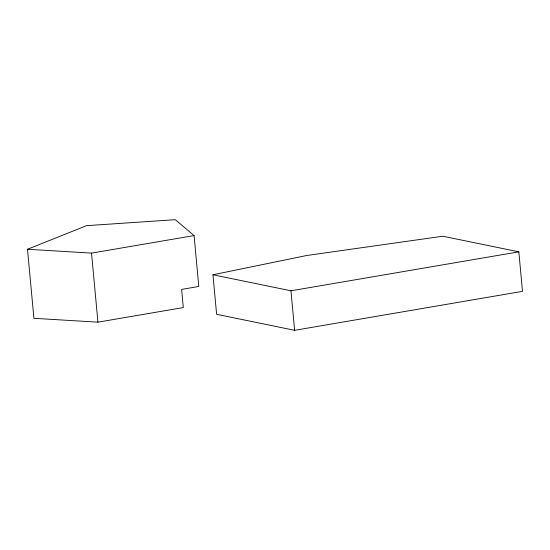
<?xml version="1.0" encoding="UTF-8"?>
<svg xmlns="http://www.w3.org/2000/svg" width="550" height="550" viewBox="0 0 550 550"><rect width="100%" height="100%" fill="white"/><g stroke="black" fill="none" stroke-linecap="round" stroke-linejoin="round"><path stroke-width="0.82" d="M27.5 249.26L86.501 225.665L175.278 219.684L194.081 235.586L198.798 286.461L181.624 289.403L183.308 307.567L97.934 322.169L33.907 318.306L27.5 249.26L91.534 253.117L194.081 235.586M212.946 274.766L306.859 255.475L442.846 236.225L518.836 251.838L522.5 291.356L294.621 330.316L216.611 314.291L212.946 274.766L290.957 290.799L518.836 251.838M290.957 290.799L294.621 330.316M91.534 253.117L97.934 322.169"/></g></svg>
